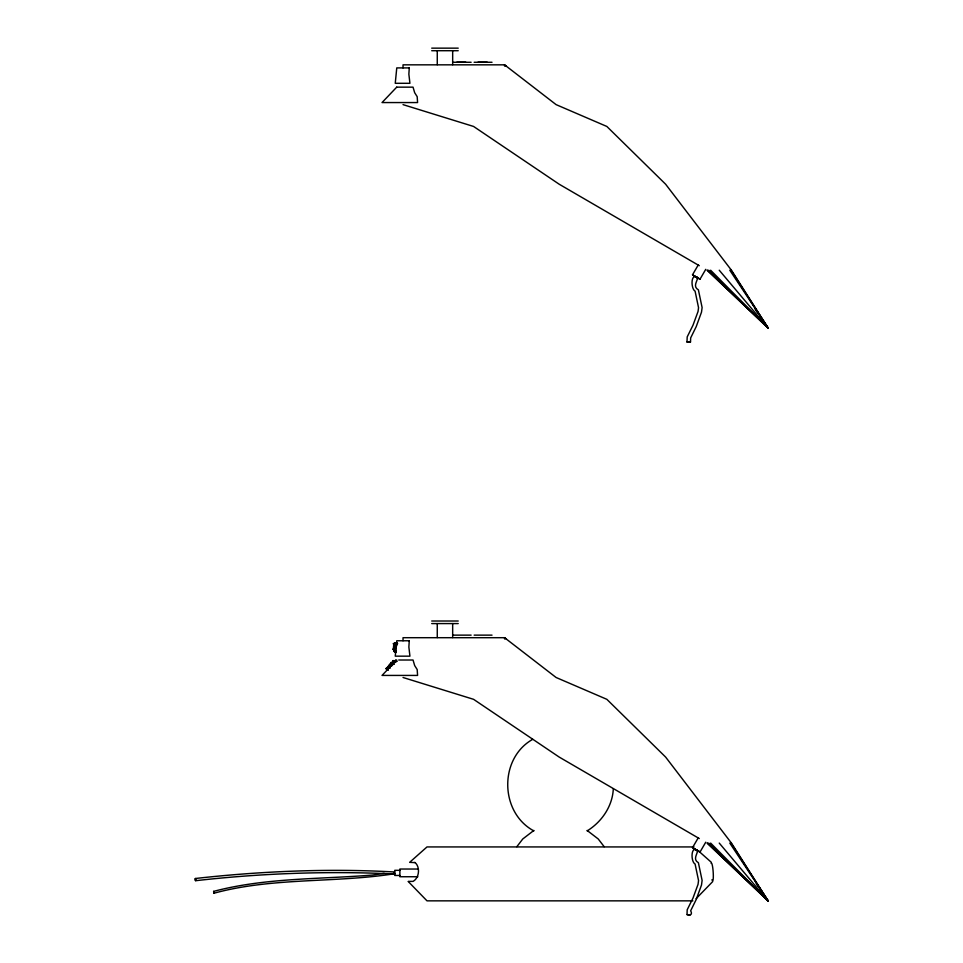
<?xml version="1.0" encoding="UTF-8"?>
<svg xmlns="http://www.w3.org/2000/svg" width="963" height="963" viewBox="0 0 963 963"><rect width="100%" height="100%" fill="white"/><g stroke="black" fill="none" stroke-linecap="round" stroke-linejoin="round"><path stroke-width="1.44" d="M686.992 341.829L687.197 336.918L692.975 325.265L698.043 311.494L698.548 307.691L695.081 291.139C691.097 289.129 690.471 273.998 696.55 276.971C700.221 278.343 691.145 285.867 698.392 289.851L702.111 307.582L701.497 312.181L696.213 326.638L690.676 337.905L690.495 341.985L686.992 341.841L690.495 341.985M686.992 914.694L687.197 909.782L692.975 898.13L698.043 884.359L698.548 880.555L695.081 864.004C690.88 862.054 690.627 845.995 696.935 850.064C699.343 852.062 691.578 859.044 698.392 862.716L702.111 880.435L701.497 885.045L696.213 899.49L690.676 910.757C694.251 917.318 683.947 913.911 688.545 914.778M393.975 650.446C393.819 651.157 395.588 651.024 395.624 650.663M397.358 643.765L394.71 642.706L395.757 642.983L395.649 644.163M394.902 651.927L395.263 647.437M396.034 643.79L395.986 642.827L397.334 642.947M394.758 651.891L396.178 652.047L394.902 651.313M393.831 643.946L393.277 649.556L393.53 648.954M394.577 643.669L393.482 643.874L395.083 644.03L394.782 649.038L393.241 649.038M396.708 643.019C398.213 647.605 393.024 647.1 395.432 642.899M408.324 881.386L413.091 881.386C419.495 877.823 420.374 866.664 414.788 862.342M394.132 650.482L394.818 643.344L395.841 643.753M394.204 650.507L394.878 643.368L395.083 644.03M395.468 650.615L395.949 643.465L396.587 643.597M396.912 644.283L397.021 643.103L395.986 642.827L395.504 643.934M395.083 646.269L396.419 645.992M613.311 788.817C612.516 806.2 601.767 821.872 587.177 830.888M385.946 668.755L387.632 669.646L386.332 668.298M392.134 663.772L391.279 662.424L393.686 663.964M395.6 642.947L395.637 643.573M394.89 652.336L394.806 651.734M394.553 652.252L396.142 652.42L394.649 651.734M395.059 643.669L397.454 643.453M392.338 663.591L393.446 664.169M397.25 643.007L397.213 643.585M394.397 648.677L393.747 647.256M391.279 662.424L393.229 663.712C392.35 667.624 387.872 665.505 391.797 663.29L390.978 662.833M388.92 667.407L387.102 669.405L388.017 669.911M394.385 649.351L393.698 648.051L394.962 648.123M390.147 665.108L390.665 664.073M394.746 871.997L394.156 872.49A1.469 0.975 -83.3 0 0 394.144 873.345L394.746 873.959M390.761 664.229L391.159 663.459M396.876 643.067L396.9 643.681M394.421 871.984C329.346 868.277 261.057 871.142 195.369 878.497L194.947 879.135A1.469 0.951 83.6 0 0 194.959 879.977L195.537 880.712C261.467 873.212 328.299 870.853 394.565 873.983M395.564 651.265L394.336 651.072M395.661 643.489L396.684 643.453M397.225 643.212L393.506 643.453M694.985 276.598L692.529 274.768L698.259 264.933M695.948 277.175L700.029 279.162L705.747 269.339M705.747 842.204L700.029 852.026L695.948 850.028L692.529 847.633L698.259 837.798M694.756 276.104L697.742 277.934L696.55 276.971M694.756 848.957L697.742 850.798L696.55 849.823M395.709 661.063C395.865 658.391 388.558 668.105 390.93 665.589M394.096 661.762C390.135 658.451 398.646 663.627 395.312 660.522M389.967 664.759L389.353 665.168L394.156 660.546M386.921 669.502L387.764 669.393M392.338 663.206L392.76 664.121L390.99 666.276L389.473 665M516.842 846.694L522.777 838.966L533.827 830.479M387.487 669.237L392.218 663.82M389.762 666.998L391.628 664.807M389.846 667.034L391.7 664.855L391.568 665.89M395.107 662.532L393.879 660.883M195.67 880.639L195.958 880.074A1.469 0.951 83.6 0 0 195.946 879.219L195.369 878.497M396.72 660.016L382.034 675.424L417.581 675.424L417.184 669.538L414.68 665.589L413.031 660.016L398.718 660.016M696.08 898.708L712.692 881.59M395.865 661.858L394.036 660.714M532.72 739.319C498.798 758.35 499.665 812.519 533.827 830.888M394.902 661.027L395.516 661.051M394.734 661.774L393.097 660.546M384.177 873.345L372.332 875.066C319.451 879.291 265.307 877.702 213.63 891.377L214.015 893.207C272.914 877.149 334.907 883.155 394.746 873.706M214.015 893.207L213.63 891.377M431.713 48.15L458.219 48.15M431.713 50.714L458.219 50.714M456.811 62.222L465.791 62.222M478.009 62.222L487.254 62.222M453.248 62.27L471.124 62.27M474.145 62.27L492.021 62.27M403.028 67.904L403.028 64.834L504.564 64.834L556.108 104.63L606.846 126.454L665.626 184.222L731.435 270.218L768.089 327.986L707.059 270.218M431.713 621.015L458.219 621.015M431.713 623.579L458.219 623.579M453.248 635.135L471.124 635.135M474.145 635.135L492.021 635.135M403.028 640.768L403.028 637.699L504.564 637.699L556.108 677.495L606.846 699.319L665.626 757.074L731.435 843.082L768.089 900.85L707.059 843.082M393.542 643.946L394.481 643.97M693.998 846.934L427.006 846.934L409.648 862.342L414.764 862.607M417.846 869.035L399.886 869.035L399.886 876.739L417.846 876.739M399.886 870.323L394.746 870.323L394.746 875.463L399.886 875.463M692.866 900.85L427.006 900.85L408.312 881.59M688.942 914.754L690.495 914.838M395.817 643.224L397.346 643.272L394.674 642.778M393.482 643.669L397.538 643.765M393.482 643.874L394.746 643.946M393.205 649.255L394.469 649.339M393.217 649.471L394.469 649.556M393.277 649.556L394.866 649.64M394.577 651.819L395.841 651.903M394.553 652.035L395.805 652.12M394.637 642.995L397.141 643.26M394.637 643.212L397.466 643.549M395.071 646.173L396.383 646.305M393.903 650.735L395.649 650.759M393.903 650.952L395.637 650.976M394.746 651.578L396.01 651.698M394.734 651.795L395.998 651.915M692.529 274.768L700.029 279.162M692.529 847.633L700.029 852.026M697.718 277.97L695.623 276.73M697.718 850.835L695.623 849.595M403.028 104.63L473.579 126.454L559.19 184.222L699.282 265.692M403.028 677.495L473.579 699.319L559.19 757.074L699.282 838.556M587.177 830.479L598.228 838.966L604.162 846.694M506.189 66.122L504.564 64.834L504.564 66.122M506.189 638.987L504.564 637.699L504.564 638.987M395.877 660.353L396.84 661.184M395.637 660.329L396.876 661.34M395.492 660.401L396.443 661.22M395.107 660.678L396.07 661.509M394.878 660.883L395.841 661.713M392.94 660.714L394.192 661.774M393.217 663.507L394.18 664.338M391.122 662.58L392.085 663.399M392.35 663.507L393.313 664.338M390.99 662.749L392.76 664.121M390.256 665.12L391.291 665.987M389.052 667.13L390.111 667.901M388.835 667.359L389.798 668.19M386.235 668.334L387.632 669.646M386.091 668.491L388.065 670.224M698.344 850.786L711.356 862.342M707.48 270.218L768.005 327.986L719.241 270.218M707.48 843.082L767.993 900.85L719.241 843.082M708.696 270.218L768.017 327.986L710.634 270.218M708.696 843.082L768.005 900.85L710.634 843.082M396.058 642.827L396.214 643.862M755.245 309.544L757.929 313.408M759.518 315.695L768.077 327.986L731.013 270.218M756.208 883.805L757.929 886.273M759.518 888.56L768.077 900.85L731.013 843.082M729.798 270.218L768.089 327.986M729.798 843.082L768.089 900.85M395.287 647.967L395.287 648.593M452.67 50.714L452.67 64.726M452.67 623.579L452.67 637.578M437.262 50.714L437.262 64.726M437.262 623.579L437.262 637.578M711.127 863.402A8.908 1.156 86 0 1 713.246 873.044A8.908 1.156 86 0 1 711.982 879.701M409.263 67.904L408.866 74.199L409.925 83.3L395.251 83.3L396.768 67.904L409.263 67.904M409.263 640.768L408.866 647.052L409.925 656.164L395.251 656.164L396.768 640.768L409.263 640.768M391.171 662.941L386.524 668.406L391.255 662.989M396.72 87.152L382.034 102.56L417.581 102.56L417.184 96.673L414.68 92.725L413.031 87.152L396.72 87.152"/></g></svg>
